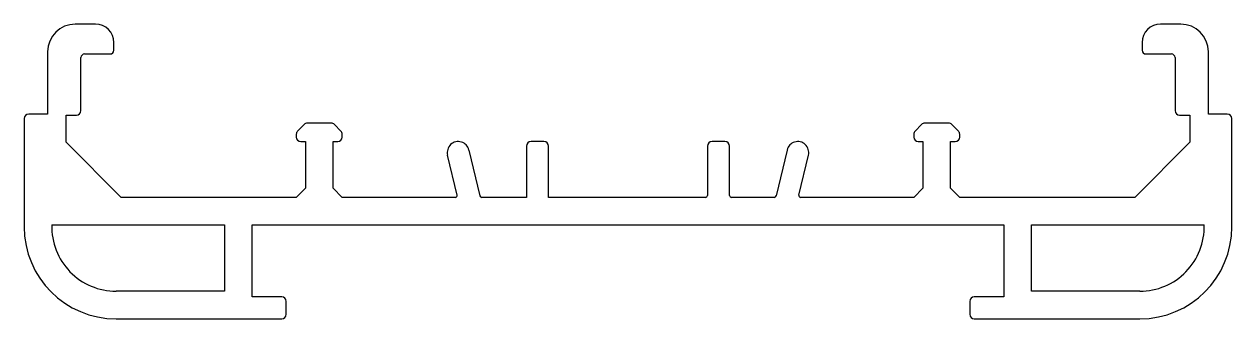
# Model space of a CAD drawing. Extents: x 2272.5 to 2338.1, y 2339.3 to 2355.3.
import ezdxf

# ---------------------------------------------------------------- set-up
doc = ezdxf.new("R2010")
doc.units = 0
doc.layers.get('0').update_dxf_attribs({"linetype": 'CONTINUOUS'})

msp = doc.modelspace()

# ---------------------------------------------------------------- linework, layer by layer
for p, q in [((2276.325, 2355.265), (2275.227, 2355.265)), ((2335.277, 2355.265), (2334.18, 2355.265)), ((2273.727, 2353.765), (2273.727, 2350.382)), ((2277.325, 2353.846), (2277.325, 2354.265)), ((2333.18, 2354.265), (2333.18, 2353.846)), ((2336.777, 2350.382), (2336.777, 2353.765)), ((2275.539, 2350.57), (2275.539, 2353.446)), ((2275.739, 2353.646), (2277.125, 2353.646)), ((2333.38, 2353.646), (2334.766, 2353.646)), ((2334.966, 2353.446), (2334.966, 2350.57)), ((2272.452, 2350.132), (2272.452, 2344.257)), ((2273.727, 2350.382), (2272.702, 2350.382)), ((2274.727, 2348.857), (2274.727, 2350.32)), ((2274.727, 2350.32), (2275.289, 2350.32)), ((2287.661, 2349.812), (2287.307, 2349.458)), ((2289.13, 2349.885), (2287.837, 2349.885)), ((2289.661, 2349.458), (2289.307, 2349.812)), ((2321.198, 2349.812), (2320.844, 2349.458)), ((2322.667, 2349.885), (2321.374, 2349.885)), ((2323.198, 2349.458), (2322.844, 2349.812)), ((2335.216, 2350.32), (2335.777, 2350.32)), ((2335.777, 2350.32), (2335.777, 2348.857)), ((2337.802, 2350.382), (2336.777, 2350.382)), ((2338.052, 2344.257), (2338.052, 2350.132)), ((2287.234, 2349.281), (2287.234, 2349.135)), ((2289.734, 2349.135), (2289.734, 2349.281)), ((2320.771, 2349.281), (2320.771, 2349.135)), ((2323.271, 2349.135), (2323.271, 2349.281)), ((2277.727, 2345.857), (2274.727, 2348.857)), ((2287.484, 2348.885), (2287.734, 2348.885)), ((2287.734, 2348.885), (2287.734, 2346.357)), ((2289.234, 2346.357), (2289.234, 2348.885)), ((2289.234, 2348.885), (2289.484, 2348.885)), ((2299.738, 2348.638), (2299.738, 2345.857)), ((2300.688, 2348.888), (2299.988, 2348.888)), ((2300.938, 2345.857), (2300.938, 2348.638)), ((2309.567, 2348.638), (2309.567, 2345.957)), ((2310.517, 2348.888), (2309.817, 2348.888)), ((2310.767, 2345.957), (2310.767, 2348.638)), ((2321.021, 2348.885), (2321.271, 2348.885)), ((2321.271, 2348.885), (2321.271, 2346.357)), ((2322.771, 2346.357), (2322.771, 2348.885)), ((2322.771, 2348.885), (2323.021, 2348.885)), ((2335.777, 2348.857), (2332.777, 2345.857)), ((2295.973, 2345.981), (2295.45, 2348.148)), ((2296.615, 2348.428), (2297.21, 2345.934)), ((2313.889, 2348.428), (2313.295, 2345.934)), ((2314.531, 2345.981), (2315.054, 2348.148)), ((2287.234, 2345.857), (2277.727, 2345.857)), ((2287.734, 2346.357), (2287.234, 2345.857)), ((2289.734, 2345.857), (2289.234, 2346.357)), ((2295.876, 2345.857), (2289.734, 2345.857)), ((2299.738, 2345.857), (2297.307, 2345.857)), ((2305.252, 2345.857), (2300.938, 2345.857)), ((2309.467, 2345.857), (2305.252, 2345.857)), ((2313.197, 2345.857), (2310.867, 2345.857)), ((2320.771, 2345.857), (2314.628, 2345.857)), ((2321.271, 2346.357), (2320.771, 2345.857)), ((2323.271, 2345.857), (2322.771, 2346.357)), ((2332.777, 2345.857), (2323.271, 2345.857)), ((2273.954, 2344.357), (2283.342, 2344.357)), ((2283.342, 2344.357), (2283.342, 2340.757)), ((2284.842, 2340.457), (2284.842, 2344.357)), ((2284.842, 2344.357), (2305.252, 2344.357)), ((2305.252, 2344.357), (2325.662, 2344.357)), ((2325.662, 2344.357), (2325.662, 2340.457)), ((2327.162, 2340.757), (2327.162, 2344.357)), ((2327.162, 2344.357), (2336.551, 2344.357)), ((2283.342, 2340.757), (2277.452, 2340.757)), ((2333.052, 2340.757), (2327.162, 2340.757)), ((2286.442, 2340.457), (2284.842, 2340.457)), ((2286.692, 2339.507), (2286.692, 2340.207)), ((2323.812, 2340.207), (2323.812, 2339.507)), ((2325.662, 2340.457), (2324.062, 2340.457)), ((2277.452, 2339.257), (2286.442, 2339.257)), ((2324.062, 2339.257), (2333.052, 2339.257))]:
    msp.add_line(p, q)
for centre, radius, start, end in [((2275.227, 2353.765), 1.5, 90, 180), ((2276.325, 2354.265), 1, 0, 90), ((2334.18, 2354.265), 1, 90, 180), ((2335.277, 2353.765), 1.5, 0, 90), ((2277.125, 2353.846), 0.2, 270, 0), ((2333.38, 2353.846), 0.2, 180, 270), ((2275.739, 2353.446), 0.2, 90, 180), ((2334.766, 2353.446), 0.2, 0, 90), ((2275.289, 2350.57), 0.25, 270, 360), ((2335.216, 2350.57), 0.25, 180, 270), ((2272.702, 2350.132), 0.25, 90, 180), ((2287.837, 2349.635), 0.25, 90, 135), ((2289.13, 2349.635), 0.25, 45, 90), ((2321.374, 2349.635), 0.25, 90, 135), ((2322.667, 2349.635), 0.25, 45, 90), ((2337.802, 2350.132), 0.25, 0, 90), ((2287.484, 2349.281), 0.25, 135, 180), ((2289.484, 2349.281), 0.25, 0, 45), ((2321.021, 2349.281), 0.25, 135, 180), ((2323.021, 2349.281), 0.25, 0, 45), ((2287.484, 2349.135), 0.25, 180, 270), ((2289.484, 2349.135), 0.25, 270, 0), ((2296.032, 2348.289), 0.599, 13.4127, 193.57404), ((2299.988, 2348.638), 0.25, 90, 180), ((2300.688, 2348.638), 0.25, 0, 90), ((2309.817, 2348.638), 0.25, 90, 180), ((2310.517, 2348.638), 0.25, 0, 90), ((2314.472, 2348.289), 0.599, 346.42596, 166.5873), ((2321.021, 2349.135), 0.25, 180, 270), ((2323.021, 2349.135), 0.25, 270, 0), ((2295.876, 2345.957), 0.1, 270, 13.57404), ((2297.307, 2345.957), 0.1, 193.4127, 270), ((2309.467, 2345.957), 0.1, 270, 0), ((2310.867, 2345.957), 0.1, 180, 270), ((2313.197, 2345.957), 0.1, 270, 346.5873), ((2314.628, 2345.957), 0.1, 166.42596, 270), ((2277.452, 2344.257), 5, 180, 270), ((2277.452, 2344.257), 3.5, 178.36275, 270), ((2333.052, 2344.257), 3.5, 270, 1.63725), ((2333.052, 2344.257), 5, 270, 0), ((2286.442, 2340.207), 0.25, 0, 90), ((2324.062, 2340.207), 0.25, 90, 180), ((2286.442, 2339.507), 0.25, 270, 0), ((2324.062, 2339.507), 0.25, 180, 270)]:
    msp.add_arc(centre, radius, start, end)

doc.saveas('drawing.dxf')
